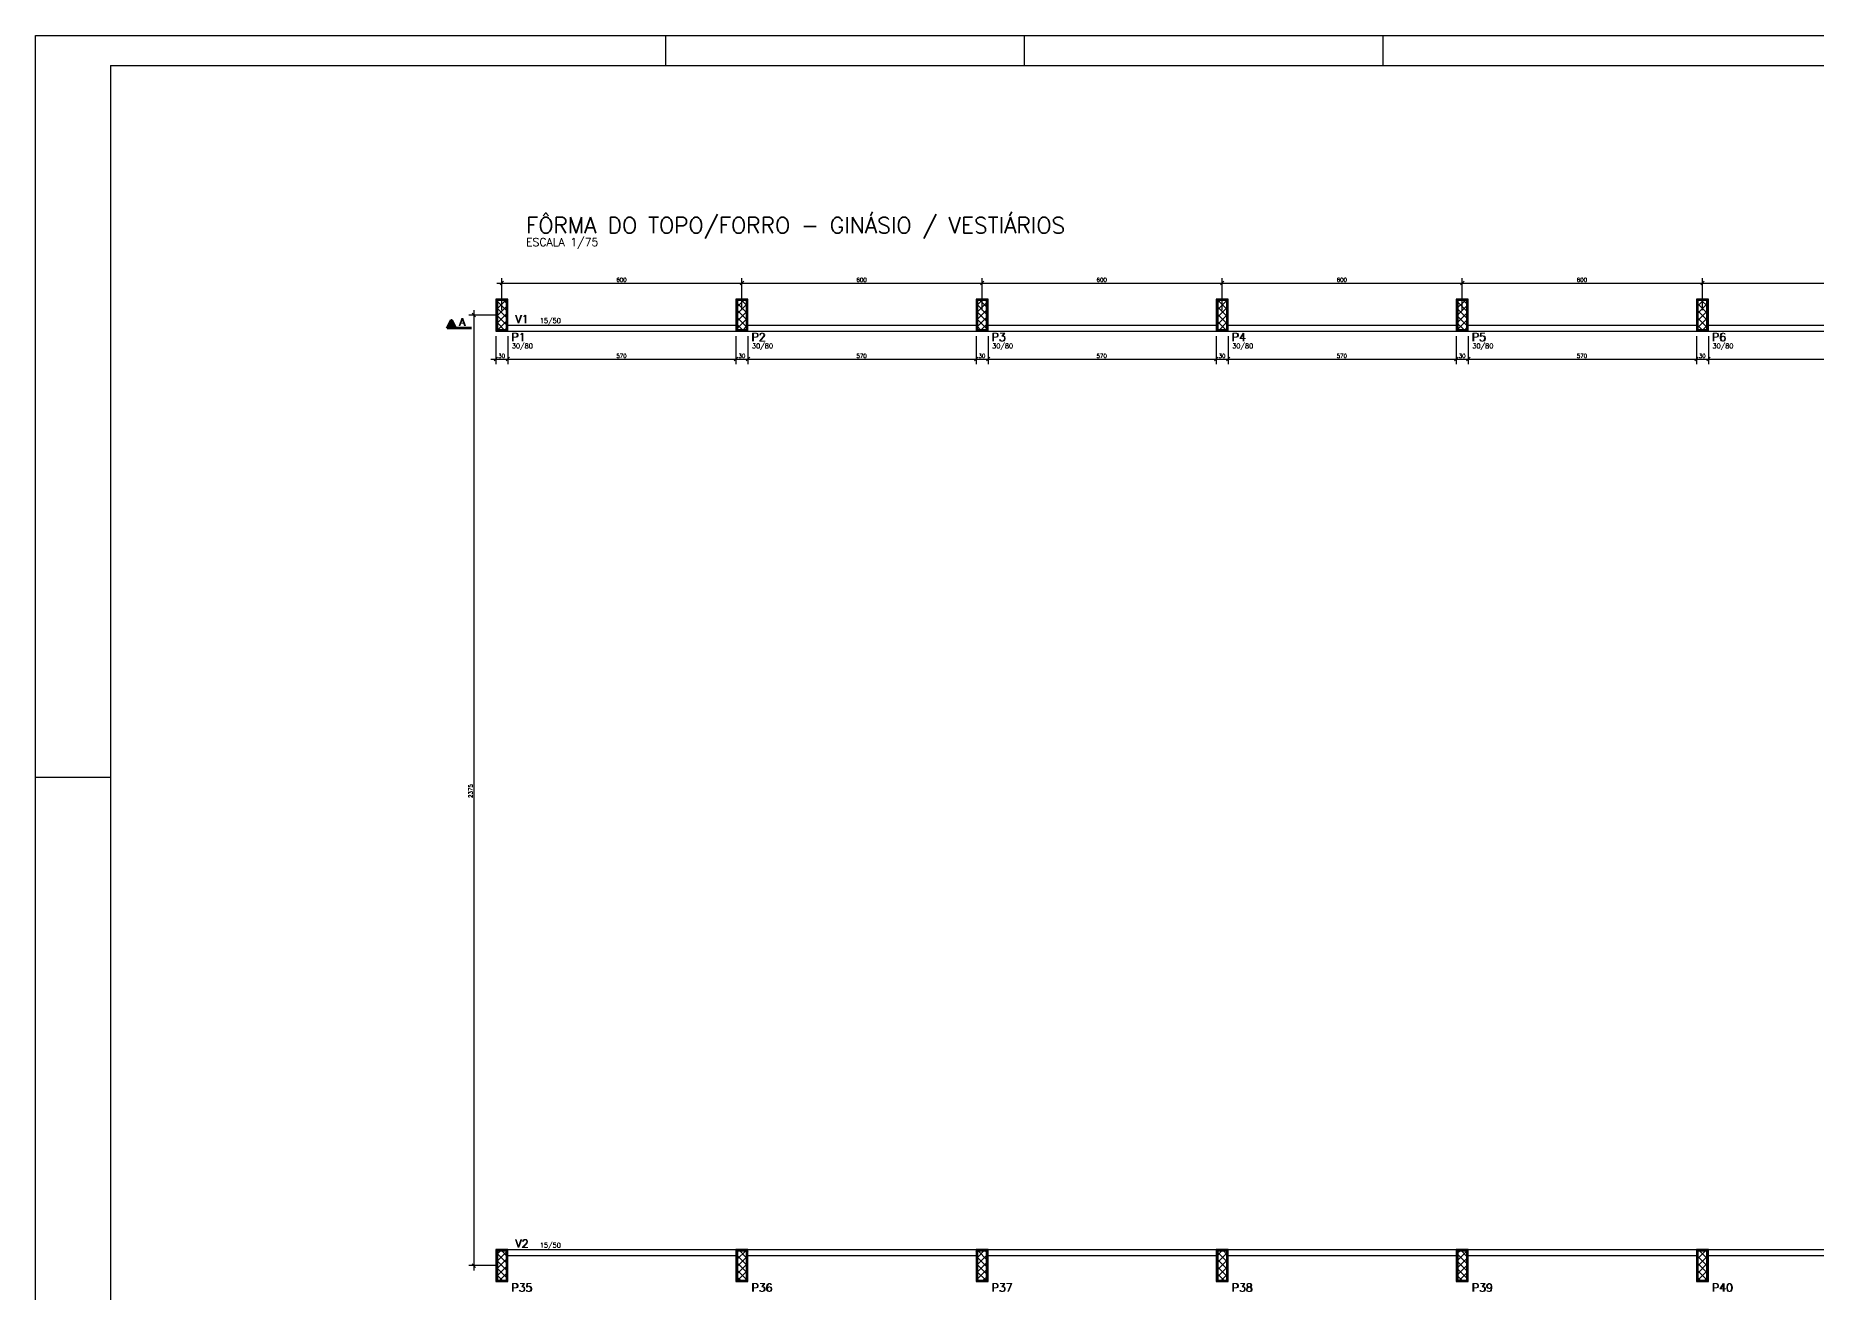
# Model space of a CAD drawing. Extents: x 797 to 1056, y -75 to 15.
# Drawn here: x 908.06 to 937.73, y -54.2 to -33.26 of the extents above; entities that cross this region are included whole.
import ezdxf

# ---------------------------------------------------------------- set-up
doc = ezdxf.new("R2010")
doc.units = 0
doc.header["$MEASUREMENT"] = 0
for name, color, linetype in [('06', 6, 'CONTINUOUS'), ('1', 2, 'CONTINUOUS'), ('11', 11, 'CONTINUOUS'), ('2', 4, 'CONTINUOUS'), ('CERCADURA', 7, 'CONTINUOUS')]:
    doc.layers.add(name, color=color, linetype=linetype)
doc.styles.get("Standard").update_dxf_attribs({"font": 'ROMANS.SHX'})

msp = doc.modelspace()

# ---------------------------------------------------------------- linework, layer by layer
at = {"layer": '06'}
for q in [(967.01, -33.763), (909.31, -74.813)]:
    msp.add_line((909.31, -33.763), q, dxfattribs=at)
at = {"layer": '1', "linetype": 'Continuous'}
for p, q in [((914.906, -38.128), (914.975, -37.99)), ((914.907, -38.128), (914.975, -37.991)), ((914.917, -38.134), (914.986, -37.995)), ((915.323, -38.134), (914.917, -38.134)), ((915.323, -38.146), (914.917, -38.146)), ((914.918, -38.133), (914.986, -37.997)), ((914.918, -38.121), (915.323, -38.121)), ((914.918, -38.133), (915.323, -38.133)), ((914.923, -38.111), (915.05, -38.111)), ((914.923, -38.123), (915.05, -38.123)), ((914.928, -38.1), (915.045, -38.1)), ((914.928, -38.112), (915.045, -38.112)), ((914.933, -38.089), (915.04, -38.089)), ((914.933, -38.102), (915.04, -38.102)), ((914.939, -38.079), (915.034, -38.079)), ((914.939, -38.091), (915.034, -38.091)), ((914.944, -38.068), (915.029, -38.068)), ((914.944, -38.081), (915.029, -38.081)), ((914.949, -38.057), (915.024, -38.057)), ((914.949, -38.07), (915.024, -38.07)), ((914.955, -38.047), (915.018, -38.047)), ((914.955, -38.059), (915.018, -38.059)), ((914.96, -38.036), (915.013, -38.036)), ((914.96, -38.049), (915.013, -38.049)), ((914.965, -38.025), (915.008, -38.025)), ((914.965, -38.038), (915.008, -38.038)), ((914.971, -38.015), (915.002, -38.015)), ((914.971, -38.027), (915.002, -38.027)), ((914.976, -38.004), (914.997, -38.004)), ((914.976, -38.017), (914.997, -38.017)), ((914.981, -37.994), (914.993, -37.994)), ((914.981, -38.006), (914.993, -38.006)), ((914.986, -37.995), (915.055, -38.133)), ((914.986, -37.997), (915.055, -38.133)), ((914.998, -37.99), (915.067, -38.128)), ((914.998, -37.991), (915.066, -38.128))]:
    msp.add_line(p, q, dxfattribs=at)
for points in [[(915.727, -38.185), (915.927, -38.185), (915.927, -37.652), (915.727, -37.652), (915.727, -38.185)], [(915.74, -38.173), (915.915, -38.173), (915.915, -37.664), (915.74, -37.664), (915.74, -38.173)], [(919.727, -38.185), (919.927, -38.185), (919.927, -37.652), (919.727, -37.652), (919.727, -38.185)], [(919.74, -38.173), (919.915, -38.173), (919.915, -37.664), (919.74, -37.664), (919.74, -38.173)], [(923.727, -38.185), (923.927, -38.185), (923.927, -37.652), (923.727, -37.652), (923.727, -38.185)], [(923.74, -38.173), (923.915, -38.173), (923.915, -37.664), (923.74, -37.664), (923.74, -38.173)], [(927.727, -38.185), (927.927, -38.185), (927.927, -37.652), (927.727, -37.652), (927.727, -38.185)], [(927.74, -38.173), (927.915, -38.173), (927.915, -37.664), (927.74, -37.664), (927.74, -38.173)], [(931.727, -38.185), (931.927, -38.185), (931.927, -37.652), (931.727, -37.652), (931.727, -38.185)], [(931.74, -38.173), (931.915, -38.173), (931.915, -37.664), (931.74, -37.664), (931.74, -38.173)], [(935.727, -38.185), (935.927, -38.185), (935.927, -37.652), (935.727, -37.652), (935.727, -38.185)], [(935.74, -38.173), (935.915, -38.173), (935.915, -37.664), (935.74, -37.664), (935.74, -38.173)], [(915.752, -38.16), (915.902, -38.16), (915.902, -37.677), (915.752, -37.677), (915.752, -38.16)], [(919.752, -38.16), (919.902, -38.16), (919.902, -37.677), (919.752, -37.677), (919.752, -38.16)], [(923.752, -38.16), (923.902, -38.16), (923.902, -37.677), (923.752, -37.677), (923.752, -38.16)], [(927.752, -38.16), (927.902, -38.16), (927.902, -37.677), (927.752, -37.677), (927.752, -38.16)], [(931.752, -38.16), (931.902, -38.16), (931.902, -37.677), (931.752, -37.677), (931.752, -38.16)], [(935.752, -38.16), (935.902, -38.16), (935.902, -37.677), (935.752, -37.677), (935.752, -38.16)], [(915.927, -38.085), (919.727, -38.085)], [(915.927, -38.185), (919.727, -38.185)], [(919.927, -38.085), (923.727, -38.085)], [(919.927, -38.185), (923.727, -38.185)], [(923.927, -38.085), (927.727, -38.085)], [(923.927, -38.185), (927.727, -38.185)], [(927.927, -38.085), (931.727, -38.085)], [(927.927, -38.185), (931.727, -38.185)], [(931.927, -38.085), (935.727, -38.085)], [(931.927, -38.185), (935.727, -38.185)], [(935.927, -38.085), (939.727, -38.085)], [(935.927, -38.185), (939.727, -38.185)], [(915.727, -54.019), (915.927, -54.019), (915.927, -53.485), (915.727, -53.485), (915.727, -54.019)], [(915.74, -54.006), (915.915, -54.006), (915.915, -53.498), (915.74, -53.498), (915.74, -54.006)], [(915.752, -53.994), (915.902, -53.994), (915.902, -53.51), (915.752, -53.51), (915.752, -53.994)], [(915.927, -53.485), (919.727, -53.485)], [(915.927, -53.585), (919.727, -53.585)], [(919.727, -54.019), (919.927, -54.019), (919.927, -53.485), (919.727, -53.485), (919.727, -54.019)], [(919.74, -54.006), (919.915, -54.006), (919.915, -53.498), (919.74, -53.498), (919.74, -54.006)], [(919.752, -53.994), (919.902, -53.994), (919.902, -53.51), (919.752, -53.51), (919.752, -53.994)], [(919.927, -53.485), (923.727, -53.485)], [(919.927, -53.585), (923.727, -53.585)], [(923.727, -54.019), (923.927, -54.019), (923.927, -53.485), (923.727, -53.485), (923.727, -54.019)], [(923.74, -54.006), (923.915, -54.006), (923.915, -53.498), (923.74, -53.498), (923.74, -54.006)], [(923.752, -53.994), (923.902, -53.994), (923.902, -53.51), (923.752, -53.51), (923.752, -53.994)], [(923.927, -53.485), (927.727, -53.485)], [(923.927, -53.585), (927.727, -53.585)], [(927.727, -54.019), (927.927, -54.019), (927.927, -53.485), (927.727, -53.485), (927.727, -54.019)], [(927.74, -54.006), (927.915, -54.006), (927.915, -53.498), (927.74, -53.498), (927.74, -54.006)], [(927.752, -53.994), (927.902, -53.994), (927.902, -53.51), (927.752, -53.51), (927.752, -53.994)], [(927.927, -53.485), (931.727, -53.485)], [(927.927, -53.585), (931.727, -53.585)], [(931.727, -54.019), (931.927, -54.019), (931.927, -53.485), (931.727, -53.485), (931.727, -54.019)], [(931.74, -54.006), (931.915, -54.006), (931.915, -53.498), (931.74, -53.498), (931.74, -54.006)], [(931.752, -53.994), (931.902, -53.994), (931.902, -53.51), (931.752, -53.51), (931.752, -53.994)], [(931.927, -53.485), (935.727, -53.485)], [(931.927, -53.585), (935.727, -53.585)], [(935.727, -54.019), (935.927, -54.019), (935.927, -53.485), (935.727, -53.485), (935.727, -54.019)], [(935.74, -54.006), (935.915, -54.006), (935.915, -53.498), (935.74, -53.498), (935.74, -54.006)], [(935.752, -53.994), (935.902, -53.994), (935.902, -53.51), (935.752, -53.51), (935.752, -53.994)], [(935.927, -53.485), (939.727, -53.485)], [(935.927, -53.585), (939.727, -53.585)]]:
    msp.add_lwpolyline(points, dxfattribs=at)
at = {"layer": '11', "linetype": 'Continuous'}
for p, q in [((915.827, -37.919), (915.827, -37.919)), ((919.827, -37.919), (919.827, -37.919)), ((923.827, -37.919), (923.827, -37.919)), ((927.827, -37.919), (927.827, -37.919)), ((931.827, -37.919), (931.827, -37.919)), ((935.827, -37.919), (935.827, -37.919)), ((915.827, -53.752), (915.827, -53.752)), ((919.827, -53.752), (919.827, -53.752)), ((923.827, -53.752), (923.827, -53.752)), ((927.827, -53.752), (927.827, -53.752)), ((931.827, -53.752), (931.827, -53.752)), ((935.827, -53.752), (935.827, -53.752))]:
    msp.add_line(p, q, dxfattribs=at)
at = {"layer": '2', "linetype": 'Continuous'}
for p, q in [((915.798, -37.415), (915.857, -37.356)), ((915.827, -37.835), (915.827, -37.302)), ((919.798, -37.415), (919.857, -37.356)), ((919.798, -37.415), (919.857, -37.356)), ((919.827, -37.835), (919.827, -37.302)), ((919.827, -37.835), (919.827, -37.302)), ((923.798, -37.415), (923.857, -37.356)), ((923.798, -37.415), (923.857, -37.356)), ((923.827, -37.835), (923.827, -37.302)), ((923.827, -37.835), (923.827, -37.302)), ((927.798, -37.415), (927.857, -37.356)), ((927.798, -37.415), (927.857, -37.356)), ((927.827, -37.835), (927.827, -37.302)), ((927.827, -37.835), (927.827, -37.302)), ((931.798, -37.415), (931.857, -37.356)), ((931.798, -37.415), (931.857, -37.356)), ((931.827, -37.835), (931.827, -37.302)), ((931.827, -37.835), (931.827, -37.302)), ((935.798, -37.415), (935.857, -37.356)), ((935.798, -37.415), (935.857, -37.356)), ((935.827, -37.835), (935.827, -37.302)), ((935.827, -37.835), (935.827, -37.302)), ((915.727, -37.834), (915.91, -37.652)), ((915.727, -37.714), (915.789, -37.652)), ((915.727, -37.662), (915.927, -37.862)), ((915.744, -37.385), (919.91, -37.385)), ((915.837, -37.652), (915.927, -37.741)), ((919.727, -37.801), (919.877, -37.652)), ((919.727, -37.681), (919.756, -37.652)), ((919.744, -37.385), (923.91, -37.385)), ((919.804, -37.652), (919.927, -37.775)), ((919.925, -37.652), (919.927, -37.654)), ((923.727, -37.768), (923.843, -37.652)), ((923.744, -37.385), (927.91, -37.385)), ((923.771, -37.652), (923.927, -37.808)), ((923.891, -37.652), (923.927, -37.687)), ((927.727, -37.735), (927.81, -37.652)), ((927.727, -37.855), (927.927, -37.655)), ((927.738, -37.652), (927.927, -37.841)), ((927.744, -37.385), (931.91, -37.385)), ((927.858, -37.652), (927.927, -37.721)), ((931.727, -37.822), (931.897, -37.652)), ((931.727, -37.702), (931.777, -37.652)), ((931.727, -37.674), (931.927, -37.874)), ((931.744, -37.385), (935.91, -37.385)), ((931.825, -37.652), (931.927, -37.754)), ((935.727, -37.789), (935.864, -37.652)), ((935.727, -37.669), (935.744, -37.652)), ((935.744, -37.385), (939.91, -37.385)), ((935.792, -37.652), (935.927, -37.787)), ((935.912, -37.652), (935.927, -37.667)), ((915.744, -37.919), (915.277, -37.919)), ((915.331, -37.889), (915.39, -37.948)), ((915.36, -37.835), (915.36, -53.835)), ((915.727, -37.955), (915.927, -37.755)), ((915.727, -37.782), (915.927, -37.982)), ((915.727, -38.075), (915.927, -37.875)), ((915.727, -37.902), (915.927, -38.102)), ((915.827, -37.919), (915.827, -37.919)), ((915.827, -37.919), (915.827, -37.919)), ((919.727, -37.695), (919.927, -37.895)), ((919.727, -37.922), (919.927, -37.722)), ((919.727, -37.815), (919.927, -38.015)), ((919.727, -38.042), (919.927, -37.842)), ((919.727, -37.935), (919.927, -38.135)), ((919.727, -38.162), (919.927, -37.962)), ((919.827, -37.919), (919.827, -37.919)), ((919.827, -37.919), (919.827, -37.919)), ((923.727, -37.888), (923.927, -37.688)), ((923.727, -37.728), (923.927, -37.928)), ((923.727, -38.009), (923.927, -37.809)), ((923.727, -37.848), (923.927, -38.048)), ((923.727, -38.129), (923.927, -37.929)), ((923.727, -37.968), (923.927, -38.168)), ((923.827, -37.919), (923.827, -37.919)), ((923.827, -37.919), (923.827, -37.919)), ((927.727, -37.761), (927.927, -37.961)), ((927.727, -37.975), (927.927, -37.775)), ((927.727, -37.881), (927.927, -38.081)), ((927.727, -38.096), (927.927, -37.896)), ((927.827, -37.919), (927.827, -37.919)), ((927.827, -37.919), (927.827, -37.919)), ((931.727, -37.942), (931.927, -37.742)), ((931.727, -37.794), (931.927, -37.994)), ((931.727, -38.063), (931.927, -37.863)), ((931.727, -37.914), (931.927, -38.114)), ((931.827, -37.919), (931.827, -37.919)), ((931.827, -37.919), (931.827, -37.919)), ((935.727, -37.707), (935.927, -37.907)), ((935.727, -37.909), (935.927, -37.709)), ((935.727, -37.827), (935.927, -38.027)), ((935.727, -38.029), (935.927, -37.829)), ((935.727, -37.948), (935.927, -38.148)), ((935.727, -38.15), (935.927, -37.95)), ((935.827, -37.919), (935.827, -37.919)), ((935.827, -37.919), (935.827, -37.919)), ((915.727, -38.022), (915.89, -38.185)), ((915.727, -38.142), (915.77, -38.185)), ((915.727, -38.185), (915.727, -38.185)), ((915.737, -38.185), (915.927, -37.995)), ((915.857, -38.185), (915.927, -38.115)), ((915.927, -38.185), (915.927, -38.185)), ((915.927, -38.185), (915.927, -38.185)), ((919.727, -38.055), (919.857, -38.185)), ((919.727, -38.176), (919.737, -38.185)), ((919.727, -38.185), (919.727, -38.185)), ((919.727, -38.185), (919.727, -38.185)), ((919.824, -38.185), (919.927, -38.082)), ((919.927, -38.185), (919.927, -38.185)), ((919.927, -38.185), (919.927, -38.185)), ((923.727, -38.089), (923.824, -38.185)), ((923.727, -38.185), (923.727, -38.185)), ((923.727, -38.185), (923.727, -38.185)), ((923.791, -38.185), (923.927, -38.049)), ((923.911, -38.185), (923.927, -38.169)), ((923.927, -38.185), (923.927, -38.185)), ((923.927, -38.185), (923.927, -38.185)), ((927.727, -38.001), (927.911, -38.185)), ((927.727, -38.122), (927.791, -38.185)), ((927.727, -38.185), (927.727, -38.185)), ((927.727, -38.185), (927.727, -38.185)), ((927.758, -38.185), (927.927, -38.016)), ((927.878, -38.185), (927.927, -38.136)), ((927.927, -38.185), (927.927, -38.185)), ((927.927, -38.185), (927.927, -38.185)), ((931.727, -38.183), (931.927, -37.983)), ((931.727, -38.035), (931.878, -38.185)), ((931.727, -38.155), (931.757, -38.185)), ((931.727, -38.185), (931.727, -38.185)), ((931.727, -38.185), (931.727, -38.185)), ((931.845, -38.185), (931.927, -38.103)), ((931.927, -38.185), (931.927, -38.185)), ((931.927, -38.185), (931.927, -38.185)), ((935.727, -38.068), (935.845, -38.185)), ((935.727, -38.185), (935.727, -38.185)), ((935.727, -38.185), (935.727, -38.185)), ((935.812, -38.185), (935.927, -38.07)), ((935.927, -38.185), (935.927, -38.185)), ((935.927, -38.185), (935.927, -38.185)), ((915.727, -38.269), (915.727, -38.735)), ((915.927, -38.269), (915.927, -38.735)), ((915.927, -38.269), (915.927, -38.735)), ((919.727, -38.269), (919.727, -38.735)), ((919.727, -38.269), (919.727, -38.735)), ((919.927, -38.269), (919.927, -38.735)), ((919.927, -38.269), (919.927, -38.735)), ((923.727, -38.269), (923.727, -38.735)), ((923.727, -38.269), (923.727, -38.735)), ((923.927, -38.269), (923.927, -38.735)), ((923.927, -38.269), (923.927, -38.735)), ((927.727, -38.269), (927.727, -38.735)), ((927.727, -38.269), (927.727, -38.735)), ((927.927, -38.269), (927.927, -38.735)), ((927.927, -38.269), (927.927, -38.735)), ((931.727, -38.269), (931.727, -38.735)), ((931.727, -38.269), (931.727, -38.735)), ((931.927, -38.269), (931.927, -38.735)), ((931.927, -38.269), (931.927, -38.735)), ((935.727, -38.269), (935.727, -38.735)), ((935.727, -38.269), (935.727, -38.735)), ((935.927, -38.269), (935.927, -38.735)), ((935.927, -38.269), (935.927, -38.735)), ((915.644, -38.652), (916.01, -38.652)), ((915.698, -38.681), (915.757, -38.622)), ((915.844, -38.652), (919.81, -38.652)), ((915.898, -38.681), (915.957, -38.622)), ((915.898, -38.681), (915.957, -38.622)), ((919.644, -38.652), (920.01, -38.652)), ((919.698, -38.681), (919.757, -38.622)), ((919.698, -38.681), (919.757, -38.622)), ((919.844, -38.652), (923.81, -38.652)), ((919.898, -38.681), (919.957, -38.622)), ((919.898, -38.681), (919.957, -38.622)), ((923.644, -38.652), (924.01, -38.652)), ((923.698, -38.681), (923.757, -38.622)), ((923.698, -38.681), (923.757, -38.622)), ((923.844, -38.652), (927.81, -38.652)), ((923.898, -38.681), (923.957, -38.622)), ((923.898, -38.681), (923.957, -38.622)), ((927.644, -38.652), (928.01, -38.652)), ((927.698, -38.681), (927.757, -38.622)), ((927.698, -38.681), (927.757, -38.622)), ((927.844, -38.652), (931.81, -38.652)), ((927.898, -38.681), (927.957, -38.622)), ((927.898, -38.681), (927.957, -38.622)), ((931.644, -38.652), (932.01, -38.652)), ((931.698, -38.681), (931.757, -38.622)), ((931.698, -38.681), (931.757, -38.622)), ((931.844, -38.652), (935.81, -38.652)), ((931.898, -38.681), (931.957, -38.622)), ((931.898, -38.681), (931.957, -38.622)), ((935.644, -38.652), (936.01, -38.652)), ((935.698, -38.681), (935.757, -38.622)), ((935.698, -38.681), (935.757, -38.622)), ((935.844, -38.652), (939.81, -38.652)), ((935.898, -38.681), (935.957, -38.622)), ((935.898, -38.681), (935.957, -38.622)), ((915.727, -53.582), (915.824, -53.485)), ((915.727, -53.702), (915.927, -53.502)), ((915.727, -53.529), (915.927, -53.729)), ((915.727, -53.822), (915.927, -53.622)), ((915.727, -53.649), (915.927, -53.849)), ((915.803, -53.485), (915.927, -53.609)), ((915.924, -53.485), (915.927, -53.489)), ((919.727, -53.669), (919.911, -53.485)), ((919.727, -53.549), (919.79, -53.485)), ((919.727, -53.562), (919.927, -53.762)), ((919.727, -53.789), (919.927, -53.589)), ((919.727, -53.682), (919.927, -53.882)), ((919.77, -53.485), (919.927, -53.642)), ((919.89, -53.485), (919.927, -53.522)), ((923.727, -53.636), (923.878, -53.485)), ((923.727, -53.515), (923.757, -53.485)), ((923.727, -53.756), (923.927, -53.556)), ((923.727, -53.595), (923.927, -53.795)), ((923.727, -53.876), (923.927, -53.676)), ((923.737, -53.485), (923.927, -53.675)), ((923.857, -53.485), (923.927, -53.555)), ((927.727, -53.603), (927.844, -53.485)), ((927.727, -53.508), (927.927, -53.708)), ((927.727, -53.723), (927.927, -53.523)), ((927.727, -53.629), (927.927, -53.829)), ((927.727, -53.843), (927.927, -53.643)), ((927.824, -53.485), (927.927, -53.588)), ((931.727, -53.569), (931.811, -53.485)), ((931.727, -53.69), (931.927, -53.49)), ((931.727, -53.541), (931.927, -53.741)), ((931.727, -53.81), (931.927, -53.61)), ((931.727, -53.662), (931.927, -53.862)), ((931.791, -53.485), (931.927, -53.621)), ((931.911, -53.485), (931.927, -53.501)), ((935.727, -53.656), (935.898, -53.485)), ((935.727, -53.536), (935.778, -53.485)), ((935.727, -53.575), (935.927, -53.775)), ((935.727, -53.777), (935.927, -53.577)), ((935.758, -53.485), (935.927, -53.654)), ((935.878, -53.485), (935.927, -53.534)), ((915.744, -53.752), (915.277, -53.752)), ((915.331, -53.722), (915.39, -53.781)), ((915.727, -53.942), (915.927, -53.742)), ((915.727, -53.77), (915.927, -53.97)), ((915.727, -53.89), (915.856, -54.019)), ((915.771, -54.019), (915.927, -53.863)), ((915.827, -53.752), (915.827, -53.752)), ((915.891, -54.019), (915.927, -53.983)), ((919.727, -53.909), (919.927, -53.709)), ((919.727, -53.803), (919.927, -54.003)), ((919.727, -53.923), (919.823, -54.019)), ((919.738, -54.019), (919.927, -53.829)), ((919.858, -54.019), (919.927, -53.95)), ((923.727, -53.716), (923.927, -53.916)), ((923.727, -53.996), (923.927, -53.796)), ((923.727, -53.836), (923.91, -54.019)), ((923.727, -53.956), (923.79, -54.019)), ((923.825, -54.019), (923.927, -53.916)), ((927.727, -53.749), (927.927, -53.949)), ((927.727, -53.963), (927.927, -53.763)), ((927.727, -53.869), (927.877, -54.019)), ((927.727, -53.989), (927.756, -54.019)), ((927.792, -54.019), (927.927, -53.883)), ((931.727, -53.93), (931.927, -53.73)), ((931.727, -53.782), (931.927, -53.982)), ((931.727, -53.902), (931.844, -54.019)), ((931.759, -54.019), (931.927, -53.85)), ((931.879, -54.019), (931.927, -53.97)), ((935.727, -53.695), (935.927, -53.895)), ((935.727, -53.897), (935.927, -53.697)), ((935.727, -53.815), (935.927, -54.015)), ((935.727, -54.017), (935.927, -53.817)), ((935.727, -53.935), (935.81, -54.019)), ((935.846, -54.019), (935.927, -53.937)), ((915.727, -54.01), (915.736, -54.019)), ((927.912, -54.019), (927.927, -54.004))]:
    msp.add_line(p, q, dxfattribs=at)
at = {"layer": 'CERCADURA'}
for p, q in [((908.06, -75.313), (908.06, -33.263)), ((908.06, -33.263), (967.51, -33.263)), ((918.56, -33.763), (918.56, -33.263)), ((924.535, -33.763), (924.535, -33.263)), ((930.51, -33.763), (930.51, -33.263)), ((908.06, -45.613), (909.31, -45.613))]:
    msp.add_line(p, q, dxfattribs=at)

# ---------------------------------------------------------------- texts
at = {"layer": '1', "color": 5, "linetype": 'Continuous'}
msp.add_text('FÔRMA DO TOPO/FORRO - GINÁSIO / VESTIÁRIOS', height=0.26667, dxfattribs=at).set_placement((916.229, -36.556))
at = {"layer": '1', "linetype": 'Continuous'}
for s, height, p in [('ESCALA 1/75', 0.13333, (916.229, -36.769)), ('A', 0.133, (915.11, -38.1)), ('A', 0.133, (915.123, -38.1)), ('V1', 0.1333, (916.048, -38.052)), ('V1', 0.1333, (916.06, -38.052)), ('15/50', 0.08, (916.46, -38.052)), ('P1', 0.1333, (915.981, -38.352)), ('P1', 0.1333, (915.994, -38.352)), ('P2', 0.1333, (919.981, -38.352)), ('P2', 0.1333, (919.994, -38.352)), ('P3', 0.1333, (923.981, -38.352)), ('P3', 0.1333, (923.994, -38.352)), ('P4', 0.1333, (927.981, -38.352)), ('P4', 0.1333, (927.994, -38.352)), ('P5', 0.1333, (931.981, -38.352)), ('P5', 0.1333, (931.994, -38.352)), ('P6', 0.1333, (935.981, -38.352)), ('P6', 0.1333, (935.994, -38.352)), ('30/80', 0.08, (915.994, -38.472)), ('30/80', 0.08, (919.994, -38.472)), ('30/80', 0.08, (923.994, -38.472)), ('30/80', 0.08, (927.994, -38.472)), ('30/80', 0.08, (931.994, -38.472)), ('30/80', 0.08, (935.994, -38.472)), ('V2', 0.1333, (916.048, -53.452)), ('V2', 0.1333, (916.06, -53.452)), ('15/50', 0.08, (916.46, -53.452)), ('P35', 0.1333, (915.981, -54.185)), ('P35', 0.1333, (915.994, -54.185)), ('P36', 0.1333, (919.981, -54.185)), ('P36', 0.1333, (919.994, -54.185)), ('P37', 0.1333, (923.981, -54.185)), ('P37', 0.1333, (923.994, -54.185)), ('P38', 0.1333, (927.981, -54.185)), ('P38', 0.1333, (927.994, -54.185)), ('P39', 0.1333, (931.981, -54.185)), ('P39', 0.1333, (931.994, -54.185)), ('P40', 0.1333, (935.981, -54.185)), ('P40', 0.1333, (935.994, -54.185))]:
    msp.add_text(s, height=height, dxfattribs=at).set_placement(p)
at = {"layer": '2', "linetype": 'Continuous'}
for s, p in [('600', (917.734, -37.365)), ('600', (921.734, -37.365)), ('600', (925.734, -37.365)), ('600', (929.734, -37.365)), ('600', (933.734, -37.365)), ('30', (915.767, -38.632)), ('570', (917.734, -38.632)), ('30', (919.767, -38.632)), ('570', (921.734, -38.632)), ('30', (923.767, -38.632)), ('570', (925.734, -38.632)), ('30', (927.767, -38.632)), ('570', (929.734, -38.632)), ('30', (931.767, -38.632)), ('570', (933.734, -38.632)), ('30', (935.767, -38.632))]:
    msp.add_text(s, height=0.0667, dxfattribs=at).set_placement(p)
msp.add_text('2375', height=0.0667, rotation=90, dxfattribs=at).set_placement((915.34, -45.962))

doc.saveas('drawing.dxf')
